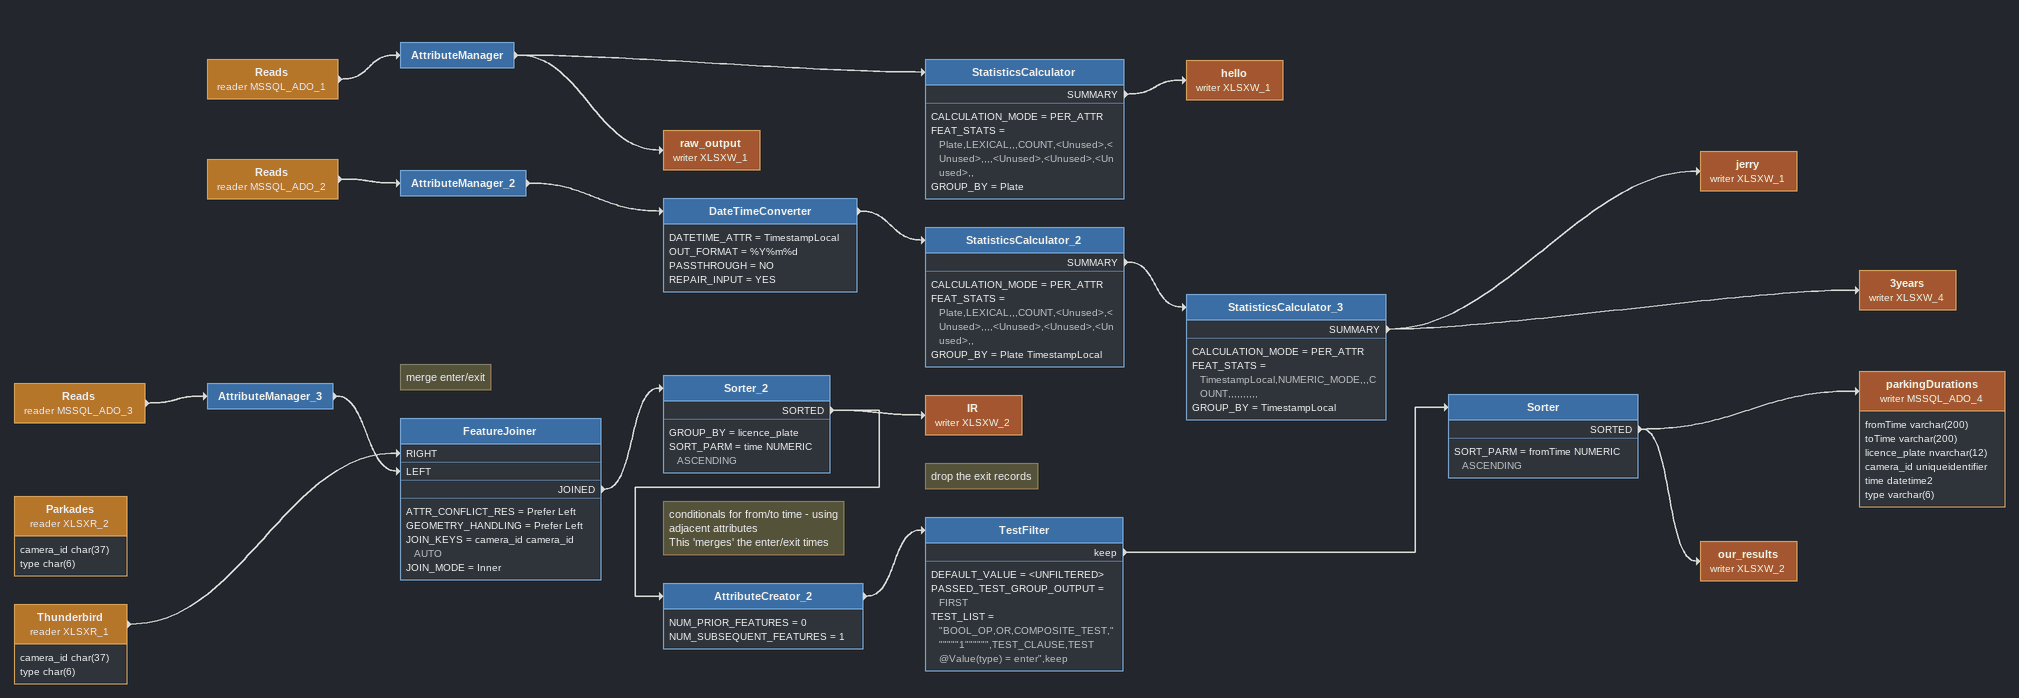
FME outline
Reads (reader MSSQL_ADO_3)
    -> AttributeManager_3
AttributeManager_3
    -> FeatureJoiner [LEFT]
Parkades (reader XLSXR_2)
    attributes: camera_id char(37), type char(6)
Thunderbird (reader XLSXR_1)
    attributes: camera_id char(37), type char(6)
    -> FeatureJoiner [RIGHT]
Note: merge enter/exit
FeatureJoiner
    ATTR_CONFLICT_RES = Prefer Left
    GEOMETRY_HANDLING = Prefer Left
    JOIN_KEYS = camera_id camera_id AUTO
    JOIN_MODE = Inner
    JOINED -> Sorter_2
Sorter_2
    GROUP_BY = licence_plate
    SORT_PARM = time NUMERIC ASCENDING
    SORTED -> AttributeCreator_2
    SORTED -> IR (writer XLSXW_2)
IR (writer XLSXW_2)
Note: conditionals for from/to time - using adjacent attributes / This 'merges' the enter/exit times
AttributeCreator_2
    NUM_PRIOR_FEATURES = 0
    NUM_SUBSEQUENT_FEATURES = 1
    -> TestFilter
Note: drop the exit records
TestFilter
    DEFAULT_VALUE = <UNFILTERED>
    PASSED_TEST_GROUP_OUTPUT = FIRST
    TEST_LIST = "BOOL_OP,OR,COMPOSITE_TEST,""""""1"""""",TEST_CLAUSE,TEST @Value(type) = enter",keep
    keep -> Sorter
Sorter
    SORT_PARM = fromTime NUMERIC ASCENDING
    SORTED -> parkingDurations (writer MSSQL_ADO_4)
    SORTED -> our_results (writer XLSXW_2)
parkingDurations (writer MSSQL_ADO_4)
    attributes: fromTime varchar(200), toTime varchar(200), licence_plate nvarchar(12), camera_id uniqueidentifier, time datetime2, type varchar(6)
our_results (writer XLSXW_2)
Reads (reader MSSQL_ADO_2)
    -> AttributeManager_2
AttributeManager_2
    -> DateTimeConverter
DateTimeConverter
    DATETIME_ATTR = TimestampLocal
    OUT_FORMAT = %Y%m%d
    PASSTHROUGH = NO
    REPAIR_INPUT = YES
    -> StatisticsCalculator_2
StatisticsCalculator_2
    CALCULATION_MODE = PER_ATTR
    FEAT_STATS = Plate,LEXICAL,,,COUNT,<Unused>,<Unused>,,,,<Unused>,<Unused>,<Unused>,,
    GROUP_BY = Plate TimestampLocal
    SUMMARY -> StatisticsCalculator_3
StatisticsCalculator_3
    CALCULATION_MODE = PER_ATTR
    FEAT_STATS = TimestampLocal,NUMERIC_MODE,,,COUNT,,,,,,,,,,
    GROUP_BY = TimestampLocal
    SUMMARY -> 3years (writer XLSXW_4)
    SUMMARY -> jerry (writer XLSXW_1)
jerry (writer XLSXW_1)
3years (writer XLSXW_4)
Reads (reader MSSQL_ADO_1)
    -> AttributeManager
AttributeManager
    -> StatisticsCalculator
    -> raw_output (writer XLSXW_1)
StatisticsCalculator
    CALCULATION_MODE = PER_ATTR
    FEAT_STATS = Plate,LEXICAL,,,COUNT,<Unused>,<Unused>,,,,<Unused>,<Unused>,<Unused>,,
    GROUP_BY = Plate
    SUMMARY -> hello (writer XLSXW_1)
hello (writer XLSXW_1)
raw_output (writer XLSXW_1)
